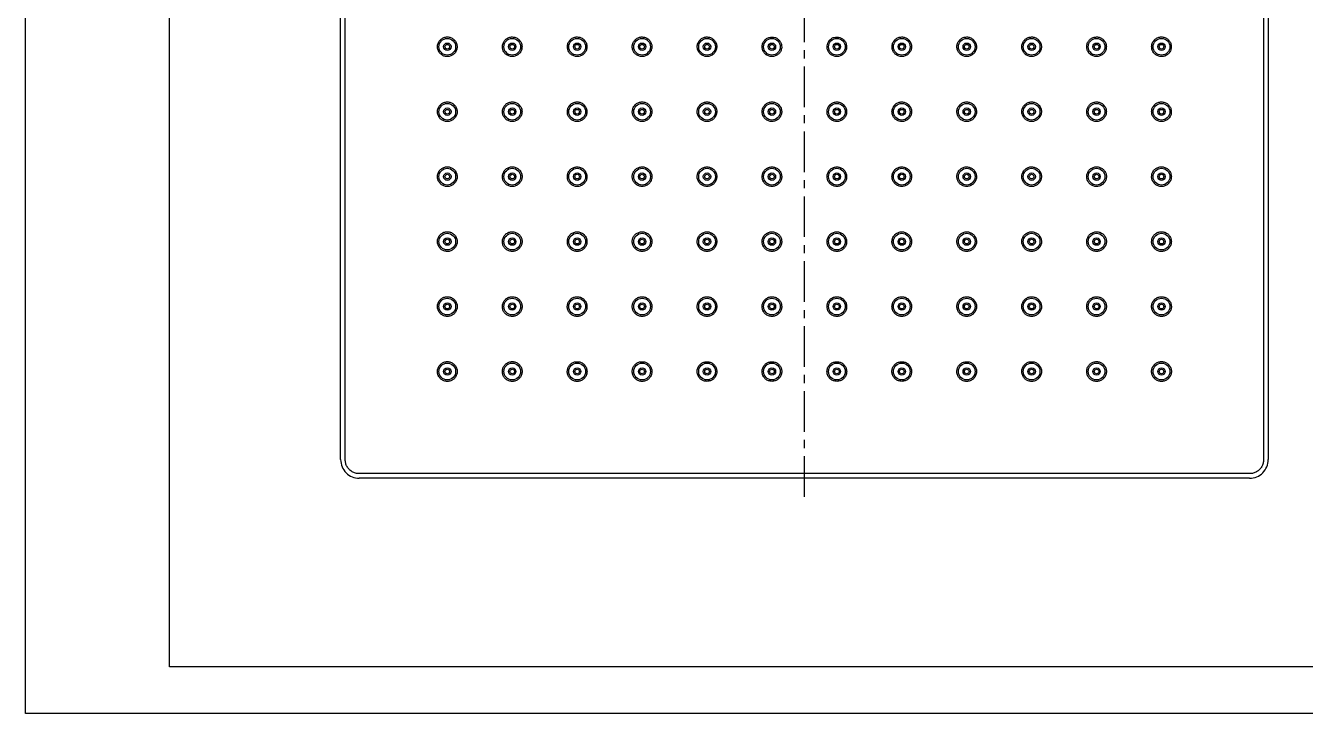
# Model space of a CAD drawing. Extents: x 3970 to 4390, y 663 to 960.
# Drawn here: x 3970.1 to 4246.1, y 662.8 to 811 of the extents above; entities that cross this region are included whole.
import ezdxf

# ---------------------------------------------------------------- set-up
doc = ezdxf.new("R2010")
doc.units = 0
doc.header["$LTSCALE"] = 7
doc.header["$MEASUREMENT"] = 0
doc.linetypes.add('CENTER', pattern=[2, 1.25, -0.25, 0.25, -0.25])
doc.layers.get('0').update_dxf_attribs({"color": 2, "linetype": 'CONTINUOUS'})
doc.layers.add('CL', color=1, linetype='CENTER')
doc.layers.add('TXT', color=4, linetype='CONTINUOUS')

# ---------------------------------------------------------------- blocks, each defined once
blk = doc.blocks.new('BORDER')
for p, q in [((1, 0), (1, 1)), ((0, 0), (1, 0))]:
    blk.add_line(p, q)

msp = doc.modelspace()

# ---------------------------------------------------------------- linework, layer by layer
at = {"color": 7, "linetype": 'Continuous'}
for p, q in [((4038.07, 717.47), (4038.07, 909.47)), ((4039.06, 717.46), (4039.06, 909.48)), ((4237.07, 909.48), (4237.07, 717.46)), ((4238.07, 909.47), (4238.07, 717.47)), ((4234.07, 714.46), (4042.06, 714.46)), ((4234.07, 713.47), (4042.07, 713.47))]:
    msp.add_line(p, q, dxfattribs=at)
for centre, radius in [((4061.07, 806.47), 1.8), ((4061.07, 806.47), 0.8), ((4061.07, 806.47), 0.5), ((4075.07, 806.47), 1.8), ((4075.07, 806.47), 0.8), ((4075.07, 806.47), 0.5), ((4089.07, 806.47), 1.8), ((4089.07, 806.47), 0.8), ((4089.07, 806.47), 0.5), ((4103.07, 806.47), 1.8), ((4103.07, 806.47), 0.8), ((4103.07, 806.47), 0.5), ((4117.07, 806.47), 1.8), ((4117.07, 806.47), 0.8), ((4117.07, 806.47), 0.5), ((4131.07, 806.47), 1.8), ((4131.07, 806.47), 0.8), ((4131.07, 806.47), 0.5), ((4145.07, 806.47), 1.8), ((4145.07, 806.47), 0.8), ((4145.07, 806.47), 0.5), ((4159.07, 806.47), 1.8), ((4159.07, 806.47), 0.8), ((4159.07, 806.47), 0.5), ((4173.07, 806.47), 1.8), ((4173.07, 806.47), 0.8), ((4173.07, 806.47), 0.5), ((4187.07, 806.47), 1.8), ((4187.07, 806.47), 0.8), ((4187.07, 806.47), 0.5), ((4201.07, 806.47), 1.8), ((4201.07, 806.47), 0.8), ((4201.07, 806.47), 0.5), ((4215.07, 806.47), 1.8), ((4215.07, 806.47), 0.8), ((4215.07, 806.47), 0.5), ((4061.07, 792.47), 1.8), ((4061.07, 792.47), 0.8), ((4061.07, 792.47), 0.5), ((4075.07, 792.47), 1.8), ((4075.07, 792.47), 0.8), ((4075.07, 792.47), 0.5), ((4089.07, 792.47), 1.8), ((4089.07, 792.47), 0.8), ((4089.07, 792.47), 0.5), ((4103.07, 792.47), 1.8), ((4103.07, 792.47), 0.8), ((4103.07, 792.47), 0.5), ((4117.07, 792.47), 1.8), ((4117.07, 792.47), 0.8), ((4117.07, 792.47), 0.5), ((4131.07, 792.47), 1.8), ((4131.07, 792.47), 0.8), ((4131.07, 792.47), 0.5), ((4145.07, 792.47), 1.8), ((4145.07, 792.47), 0.8), ((4145.07, 792.47), 0.5), ((4159.07, 792.47), 1.8), ((4159.07, 792.47), 0.8), ((4159.07, 792.47), 0.5), ((4173.07, 792.47), 1.8), ((4173.07, 792.47), 0.8), ((4173.07, 792.47), 0.5), ((4187.07, 792.47), 1.8), ((4187.07, 792.47), 0.8), ((4187.07, 792.47), 0.5), ((4201.07, 792.47), 1.8), ((4201.07, 792.47), 0.8), ((4201.07, 792.47), 0.5), ((4215.07, 792.47), 1.8), ((4215.07, 792.47), 0.8), ((4215.07, 792.47), 0.5), ((4061.07, 778.47), 1.8), ((4061.07, 778.47), 0.8), ((4061.07, 778.47), 0.5), ((4075.07, 778.47), 1.8), ((4075.07, 778.47), 0.8), ((4075.07, 778.47), 0.5), ((4089.07, 778.47), 1.8), ((4089.07, 778.47), 0.8), ((4089.07, 778.47), 0.5), ((4103.07, 778.47), 1.8), ((4103.07, 778.47), 0.8), ((4103.07, 778.47), 0.5), ((4117.07, 778.47), 1.8), ((4117.07, 778.47), 0.8), ((4117.07, 778.47), 0.5), ((4131.07, 778.47), 1.8), ((4131.07, 778.47), 0.8), ((4131.07, 778.47), 0.5), ((4145.07, 778.47), 1.8), ((4145.07, 778.47), 0.8), ((4145.07, 778.47), 0.5), ((4159.07, 778.47), 1.8), ((4159.07, 778.47), 0.8), ((4159.07, 778.47), 0.5), ((4173.07, 778.47), 1.8), ((4173.07, 778.47), 0.8), ((4173.07, 778.47), 0.5), ((4187.07, 778.47), 1.8), ((4187.07, 778.47), 0.8), ((4187.07, 778.47), 0.5), ((4201.07, 778.47), 1.8), ((4201.07, 778.47), 0.8), ((4201.07, 778.47), 0.5), ((4215.07, 778.47), 1.8), ((4215.07, 778.47), 0.8), ((4215.07, 778.47), 0.5), ((4061.07, 764.47), 1.8), ((4061.07, 764.47), 0.8), ((4061.07, 764.47), 0.5), ((4075.07, 764.47), 1.8), ((4075.07, 764.47), 0.8), ((4075.07, 764.47), 0.5), ((4089.07, 764.47), 1.8), ((4089.07, 764.47), 0.8), ((4089.07, 764.47), 0.5), ((4103.07, 764.47), 1.8), ((4103.07, 764.47), 0.8), ((4103.07, 764.47), 0.5), ((4117.07, 764.47), 1.8), ((4117.07, 764.47), 0.8), ((4117.07, 764.47), 0.5), ((4131.07, 764.47), 1.8), ((4131.07, 764.47), 0.8), ((4131.07, 764.47), 0.5), ((4145.07, 764.47), 1.8), ((4145.07, 764.47), 0.8), ((4145.07, 764.47), 0.5), ((4159.07, 764.47), 1.8), ((4159.07, 764.47), 0.8), ((4159.07, 764.47), 0.5), ((4173.07, 764.47), 1.8), ((4173.07, 764.47), 0.8), ((4173.07, 764.47), 0.5), ((4187.07, 764.47), 1.8), ((4187.07, 764.47), 0.8), ((4187.07, 764.47), 0.5), ((4201.07, 764.47), 1.8), ((4201.07, 764.47), 0.8), ((4201.07, 764.47), 0.5), ((4215.07, 764.47), 1.8), ((4215.07, 764.47), 0.8), ((4215.07, 764.47), 0.5), ((4061.07, 750.47), 1.8), ((4061.07, 750.47), 0.8), ((4061.07, 750.47), 0.5), ((4075.07, 750.47), 1.8), ((4075.07, 750.47), 0.8), ((4075.07, 750.47), 0.5), ((4089.07, 750.47), 1.8), ((4089.07, 750.47), 0.8), ((4089.07, 750.47), 0.5), ((4103.07, 750.47), 1.8), ((4103.07, 750.47), 0.8), ((4103.07, 750.47), 0.5), ((4117.07, 750.47), 1.8), ((4117.07, 750.47), 0.8), ((4117.07, 750.47), 0.5), ((4131.07, 750.47), 1.8), ((4131.07, 750.47), 0.8), ((4131.07, 750.47), 0.5), ((4145.07, 750.47), 1.8), ((4145.07, 750.47), 0.8), ((4145.07, 750.47), 0.5), ((4159.07, 750.47), 1.8), ((4159.07, 750.47), 0.8), ((4159.07, 750.47), 0.5), ((4173.07, 750.47), 1.8), ((4173.07, 750.47), 0.8), ((4173.07, 750.47), 0.5), ((4187.07, 750.47), 1.8), ((4187.07, 750.47), 0.8), ((4187.07, 750.47), 0.5), ((4201.07, 750.47), 1.8), ((4201.07, 750.47), 0.8), ((4201.07, 750.47), 0.5), ((4215.07, 750.47), 1.8), ((4215.07, 750.47), 0.8), ((4215.07, 750.47), 0.5), ((4061.07, 736.47), 1.8), ((4061.07, 736.47), 0.8), ((4061.07, 736.47), 0.5), ((4075.07, 736.47), 1.8), ((4075.07, 736.47), 0.8), ((4075.07, 736.47), 0.5), ((4089.07, 736.47), 1.8), ((4089.07, 736.47), 0.8), ((4089.07, 736.47), 0.5), ((4103.07, 736.47), 1.8), ((4103.07, 736.47), 0.8), ((4103.07, 736.47), 0.5), ((4117.07, 736.47), 1.8), ((4117.07, 736.47), 0.8), ((4117.07, 736.47), 0.5), ((4131.07, 736.47), 1.8), ((4131.07, 736.47), 0.8), ((4131.07, 736.47), 0.5), ((4145.07, 736.47), 1.8), ((4145.07, 736.47), 0.8), ((4145.07, 736.47), 0.5), ((4159.07, 736.47), 1.8), ((4159.07, 736.47), 0.8), ((4159.07, 736.47), 0.5), ((4173.07, 736.47), 1.8), ((4173.07, 736.47), 0.8), ((4173.07, 736.47), 0.5), ((4187.07, 736.47), 1.8), ((4187.07, 736.47), 0.8), ((4187.07, 736.47), 0.5), ((4201.07, 736.47), 1.8), ((4201.07, 736.47), 0.8), ((4201.07, 736.47), 0.5), ((4215.07, 736.47), 1.8), ((4215.07, 736.47), 0.8), ((4215.07, 736.47), 0.5)]:
    msp.add_circle(centre, radius, dxfattribs=at)
for centre, start, end in [((4042.07, 717.47), 179.9898, 270), ((4234.07, 717.47), 269.9898, 0)]:
    msp.add_arc(centre, 4, start, end, dxfattribs=at)
for points, start_tangent, end_tangent in [([(4061.07, 804.35), (4060.35, 804.47), (4059.71, 804.84), (4059.23, 805.41), (4058.98, 806.1), (4058.98, 806.84), (4059.23, 807.53), (4059.71, 808.1), (4060.35, 808.46), (4061.07, 808.59)], (-1, -0.00037), (1, -0.00037)), ([(4061.07, 808.59), (4061.79, 808.46), (4062.44, 808.09), (4062.9, 807.52), (4063.15, 806.84), (4063.15, 806.11), (4062.91, 805.42), (4062.44, 804.85), (4061.8, 804.48), (4061.07, 804.35)], (1, -0.00037), (-1, -0.00037)), ([(4075.07, 804.35), (4074.35, 804.48), (4073.71, 804.84), (4073.23, 805.41), (4072.98, 806.1), (4072.98, 806.84), (4073.24, 807.53), (4073.71, 808.09), (4074.35, 808.46), (4075.07, 808.58)], (-1, -0.000302), (1, -0.000302)), ([(4075.07, 808.58), (4075.79, 808.45), (4076.43, 808.08), (4076.9, 807.52), (4077.15, 806.84), (4077.15, 806.11), (4076.91, 805.42), (4076.44, 804.86), (4075.8, 804.48), (4075.07, 804.35)], (1, -0.000302), (-1, -0.000302)), ([(4089.07, 804.36), (4088.36, 804.48), (4087.71, 804.85), (4087.24, 805.41), (4086.99, 806.1), (4086.99, 806.84), (4087.24, 807.53), (4087.72, 808.09), (4088.36, 808.46), (4089.07, 808.58)], (-1, -0.000235), (1, -0.000235)), ([(4089.07, 808.58), (4089.79, 808.45), (4090.43, 808.08), (4090.9, 807.52), (4091.14, 806.84), (4091.15, 806.11), (4090.91, 805.43), (4090.44, 804.86), (4089.8, 804.49), (4089.07, 804.36)], (1, -0.000235), (-1, -0.000235)), ([(4187.07, 804.36), (4186.33, 804.49), (4185.69, 804.86), (4185.23, 805.43), (4184.98, 806.11), (4184.99, 806.84), (4185.24, 807.52), (4185.7, 808.08), (4186.34, 808.45), (4187.07, 808.58)], (-1, 0.000235), (1, 0.000235)), ([(4187.07, 808.58), (4187.77, 808.46), (4188.41, 808.09), (4188.89, 807.54), (4189.14, 806.84), (4189.15, 806.11), (4188.9, 805.41), (4188.42, 804.85), (4187.78, 804.48), (4187.07, 804.36)], (1, 0.000235), (-1, 0.000235)), ([(4201.07, 804.35), (4200.34, 804.48), (4199.69, 804.86), (4199.23, 805.42), (4198.98, 806.11), (4198.98, 806.84), (4199.23, 807.52), (4199.7, 808.08), (4200.34, 808.45), (4201.07, 808.58)], (-1, 0.000302), (1, 0.000302)), ([(4201.07, 808.58), (4201.78, 808.46), (4202.42, 808.09), (4202.89, 807.53), (4203.15, 806.84), (4203.15, 806.1), (4202.9, 805.41), (4202.42, 804.84), (4201.78, 804.48), (4201.07, 804.35)], (1, 0.000302), (-1, 0.000302)), ([(4215.07, 804.35), (4214.34, 804.48), (4213.69, 804.85), (4213.22, 805.42), (4212.98, 806.11), (4212.98, 806.84), (4213.23, 807.53), (4213.7, 808.09), (4214.34, 808.46), (4215.07, 808.59)], (-1, 0.00037), (1, 0.00037)), ([(4215.07, 808.59), (4215.78, 808.46), (4216.42, 808.1), (4216.9, 807.53), (4217.15, 806.84), (4217.16, 806.1), (4216.9, 805.41), (4216.43, 804.84), (4215.78, 804.47), (4215.07, 804.35)], (1, 0.00037), (-1, 0.00037)), ([(4103.07, 804.36), (4102.35, 804.48), (4101.71, 804.85), (4101.24, 805.42), (4100.99, 806.11), (4100.99, 806.85), (4101.25, 807.54), (4101.73, 808.1), (4102.37, 808.46), (4103.07, 808.58)], (-1, -0.000168), (1, -0.000168)), ([(4103.07, 808.58), (4103.79, 808.45), (4104.43, 808.08), (4104.89, 807.52), (4105.14, 806.85), (4105.15, 806.13), (4104.91, 805.44), (4104.45, 804.87), (4103.8, 804.49), (4103.07, 804.36)], (1, -0.000168), (-1, -0.000168)), ([(4117.07, 804.36), (4116.35, 804.49), (4115.7, 804.86), (4115.23, 805.43), (4114.99, 806.13), (4115, 806.87), (4115.27, 807.56), (4115.75, 808.11), (4116.38, 808.46), (4117.07, 808.58)], (-1, -0.000101), (1, -0.000101)), ([(4117.07, 808.58), (4117.79, 808.45), (4118.42, 808.08), (4118.88, 807.53), (4119.13, 806.87), (4119.15, 806.15), (4118.92, 805.47), (4118.46, 804.89), (4117.82, 804.5), (4117.07, 804.36)], (1, -0.000101), (-1, -0.000101)), ([(4131.07, 804.36), (4130.33, 804.49), (4129.68, 804.88), (4129.21, 805.47), (4128.98, 806.18), (4129.01, 806.94), (4129.3, 807.62), (4129.78, 808.14), (4130.39, 808.46), (4131.07, 808.57)], (-1, -0.000034), (1, -0.000034)), ([(4131.07, 808.57), (4131.69, 808.48), (4132.25, 808.21), (4132.69, 807.8), (4133.01, 807.29), (4133.16, 806.69), (4133.13, 806.03), (4132.88, 805.4), (4132.42, 804.85), (4131.78, 804.49), (4131.07, 804.36)], (1, -0.000034), (-1, -0.000034)), ([(4145.07, 804.36), (4144.35, 804.49), (4143.71, 804.85), (4143.26, 805.38), (4143.01, 806.01), (4142.97, 806.65), (4143.11, 807.26), (4143.43, 807.79), (4143.88, 808.21), (4144.44, 808.48), (4145.07, 808.57)], (-1, 0.000034), (1, 0.000034)), ([(4145.07, 808.57), (4145.7, 808.48), (4146.3, 808.18), (4146.8, 807.67), (4147.11, 806.97), (4147.16, 806.21), (4146.93, 805.49), (4146.46, 804.89), (4145.81, 804.5), (4145.07, 804.36)], (1, 0.000034), (-1, 0.000034)), ([(4159.07, 804.36), (4158.32, 804.5), (4157.67, 804.89), (4157.21, 805.47), (4156.98, 806.16), (4157, 806.87), (4157.25, 807.54), (4157.71, 808.08), (4158.34, 808.45), (4159.07, 808.58)], (-1, 0.000101), (1, 0.000101)), ([(4159.07, 808.58), (4159.75, 808.46), (4160.38, 808.11), (4160.86, 807.57), (4161.13, 806.87), (4161.15, 806.13), (4160.9, 805.43), (4160.43, 804.86), (4159.79, 804.49), (4159.07, 804.36)], (1, 0.000101), (-1, 0.000101)), ([(4173.07, 804.36), (4172.33, 804.49), (4171.69, 804.87), (4171.22, 805.44), (4170.99, 806.12), (4170.99, 806.85), (4171.24, 807.52), (4171.7, 808.08), (4172.34, 808.45), (4173.07, 808.58)], (-1, 0.000168), (1, 0.000168)), ([(4173.07, 808.58), (4173.77, 808.46), (4174.4, 808.1), (4174.88, 807.54), (4175.14, 806.85), (4175.15, 806.11), (4174.9, 805.42), (4174.42, 804.85), (4173.78, 804.48), (4173.07, 804.36)], (1, 0.000168), (-1, 0.000168)), ([(4061.07, 790.35), (4060.34, 790.47), (4059.7, 790.84), (4059.23, 791.41), (4058.97, 792.11), (4058.98, 792.85), (4059.24, 793.54), (4059.71, 794.1), (4060.35, 794.47), (4061.07, 794.59)], (-1, -0.00037), (1, -0.00037)), ([(4061.07, 794.59), (4061.79, 794.46), (4062.43, 794.09), (4062.9, 793.53), (4063.15, 792.84), (4063.16, 792.11), (4062.91, 791.42), (4062.44, 790.85), (4061.8, 790.48), (4061.07, 790.35)], (1, -0.00037), (-1, -0.00037)), ([(4075.07, 790.35), (4074.34, 790.48), (4073.7, 790.85), (4073.23, 791.42), (4072.98, 792.11), (4072.98, 792.85), (4073.24, 793.54), (4073.72, 794.1), (4074.36, 794.46), (4075.07, 794.58)], (-1, -0.000302), (1, -0.000302)), ([(4075.07, 794.58), (4075.79, 794.46), (4076.43, 794.09), (4076.9, 793.53), (4077.15, 792.85), (4077.15, 792.12), (4076.91, 791.43), (4076.44, 790.86), (4075.8, 790.48), (4075.07, 790.35)], (1, -0.000302), (-1, -0.000302)), ([(4089.07, 790.36), (4088.34, 790.48), (4087.7, 790.85), (4087.23, 791.42), (4086.98, 792.12), (4086.99, 792.86), (4087.25, 793.55), (4087.73, 794.1), (4088.36, 794.46), (4089.07, 794.58)], (-1, -0.000235), (1, -0.000235)), ([(4089.07, 794.58), (4089.79, 794.45), (4090.42, 794.09), (4090.89, 793.53), (4091.14, 792.85), (4091.15, 792.13), (4090.91, 791.44), (4090.44, 790.87), (4089.8, 790.49), (4089.07, 790.36)], (1, -0.000235), (-1, -0.000235)), ([(4103.07, 790.36), (4102.34, 790.49), (4101.7, 790.86), (4101.23, 791.43), (4100.98, 792.13), (4101, 792.87), (4101.26, 793.56), (4101.74, 794.11), (4102.37, 794.46), (4103.07, 794.58)], (-1, -0.000168), (1, -0.000168)), ([(4103.07, 794.58), (4103.81, 794.44), (4104.43, 794.07), (4104.89, 793.53), (4105.14, 792.85), (4105.15, 792.13), (4104.91, 791.44), (4104.44, 790.87), (4103.8, 790.49), (4103.07, 790.36)], (1, -0.000168), (-1, -0.000168)), ([(4117.07, 790.36), (4116.34, 790.49), (4115.69, 790.87), (4115.22, 791.44), (4114.98, 792.15), (4115, 792.9), (4115.28, 793.58), (4115.76, 794.12), (4116.38, 794.46), (4117.07, 794.58)], (-1, -0.000101), (1, -0.000101)), ([(4117.07, 794.58), (4117.77, 794.45), (4118.4, 794.1), (4118.87, 793.56), (4119.13, 792.89), (4119.15, 792.17), (4118.92, 791.47), (4118.46, 790.89), (4117.81, 790.49), (4117.07, 790.36)], (1, -0.000101), (-1, -0.000101)), ([(4131.07, 790.36), (4130.33, 790.49), (4129.68, 790.88), (4129.21, 791.47), (4128.98, 792.19), (4129.01, 792.93), (4129.29, 793.59), (4129.76, 794.12), (4130.37, 794.46), (4131.07, 794.58)], (-1, -0.000034), (1, -0.000034)), ([(4131.07, 794.58), (4131.77, 794.46), (4132.39, 794.11), (4132.86, 793.57), (4133.13, 792.91), (4133.15, 792.18), (4132.93, 791.48), (4132.46, 790.89), (4131.81, 790.5), (4131.07, 790.36)], (1, -0.000034), (-1, -0.000034)), ([(4145.07, 790.36), (4144.33, 790.5), (4143.67, 790.89), (4143.21, 791.48), (4142.98, 792.18), (4143.01, 792.91), (4143.27, 793.57), (4143.74, 794.11), (4144.36, 794.45), (4145.07, 794.58)], (-1, 0.000034), (1, 0.000034)), ([(4145.07, 794.58), (4145.76, 794.46), (4146.38, 794.12), (4146.85, 793.6), (4147.12, 792.93), (4147.15, 792.18), (4146.92, 791.47), (4146.45, 790.88), (4145.8, 790.49), (4145.07, 790.36)], (1, 0.000034), (-1, 0.000034)), ([(4159.07, 790.36), (4158.32, 790.5), (4157.67, 790.89), (4157.21, 791.47), (4156.98, 792.16), (4157, 792.89), (4157.26, 793.55), (4157.73, 794.1), (4158.36, 794.45), (4159.07, 794.58)], (-1, 0.000101), (1, 0.000101)), ([(4159.07, 794.58), (4159.75, 794.46), (4160.38, 794.12), (4160.86, 793.58), (4161.13, 792.89), (4161.15, 792.15), (4160.91, 791.44), (4160.44, 790.87), (4159.8, 790.49), (4159.07, 790.36)], (1, 0.000101), (-1, 0.000101)), ([(4173.07, 790.36), (4172.33, 790.49), (4171.68, 790.87), (4171.22, 791.45), (4170.98, 792.14), (4170.99, 792.86), (4171.24, 793.53), (4171.7, 794.08), (4172.33, 794.45), (4173.07, 794.58)], (-1, 0.000168), (1, 0.000168)), ([(4173.07, 794.58), (4173.76, 794.46), (4174.39, 794.11), (4174.87, 793.56), (4175.14, 792.86), (4175.15, 792.12), (4174.9, 791.43), (4174.43, 790.86), (4173.79, 790.49), (4173.07, 790.36)], (1, 0.000168), (-1, 0.000168)), ([(4187.07, 790.36), (4186.33, 790.49), (4185.69, 790.87), (4185.22, 791.44), (4184.98, 792.13), (4184.99, 792.86), (4185.24, 793.53), (4185.71, 794.09), (4186.34, 794.45), (4187.07, 794.58)], (-1, 0.000235), (1, 0.000235)), ([(4187.07, 794.58), (4187.77, 794.46), (4188.4, 794.1), (4188.88, 793.55), (4189.14, 792.86), (4189.15, 792.12), (4188.9, 791.42), (4188.43, 790.85), (4187.79, 790.48), (4187.07, 790.36)], (1, 0.000235), (-1, 0.000235)), ([(4201.07, 790.35), (4200.33, 790.48), (4199.69, 790.86), (4199.22, 791.43), (4198.98, 792.12), (4198.98, 792.85), (4199.24, 793.53), (4199.71, 794.09), (4200.34, 794.46), (4201.07, 794.58)], (-1, 0.000302), (1, 0.000302)), ([(4201.07, 794.58), (4201.77, 794.46), (4202.41, 794.1), (4202.89, 793.54), (4203.15, 792.85), (4203.15, 792.11), (4202.9, 791.42), (4202.43, 790.85), (4201.79, 790.48), (4201.07, 790.35)], (1, 0.000302), (-1, 0.000302)), ([(4215.07, 790.35), (4214.33, 790.48), (4213.69, 790.85), (4213.22, 791.42), (4212.98, 792.11), (4212.98, 792.85), (4213.23, 793.53), (4213.7, 794.09), (4214.34, 794.46), (4215.07, 794.59)], (-1, 0.00037), (1, 0.00037)), ([(4215.07, 794.59), (4215.78, 794.47), (4216.42, 794.1), (4216.9, 793.54), (4217.15, 792.85), (4217.16, 792.11), (4216.91, 791.41), (4216.43, 790.84), (4215.79, 790.47), (4215.07, 790.35)], (1, 0.00037), (-1, 0.00037)), ([(4061.07, 776.34), (4060.34, 776.47), (4059.7, 776.85), (4059.22, 777.41), (4058.97, 778.11), (4058.98, 778.85), (4059.24, 779.55), (4059.72, 780.11), (4060.35, 780.47), (4061.07, 780.59)], (-1, -0.00037), (1, -0.00037)), ([(4061.07, 780.59), (4061.79, 780.46), (4062.43, 780.1), (4062.9, 779.54), (4063.15, 778.85), (4063.16, 778.11), (4062.91, 777.42), (4062.44, 776.85), (4061.8, 776.48), (4061.07, 776.34)], (1, -0.00037), (-1, -0.00037)), ([(4075.07, 776.35), (4074.34, 776.48), (4073.7, 776.85), (4073.23, 777.41), (4072.98, 778.11), (4072.98, 778.85), (4073.24, 779.54), (4073.72, 780.1), (4074.36, 780.46), (4075.07, 780.59)], (-1, -0.000302), (1, -0.000302)), ([(4075.07, 780.59), (4075.79, 780.46), (4076.42, 780.09), (4076.89, 779.54), (4077.15, 778.86), (4077.16, 778.12), (4076.91, 777.43), (4076.44, 776.86), (4075.8, 776.48), (4075.07, 776.35)], (1, -0.000302), (-1, -0.000302)), ([(4089.07, 776.35), (4088.34, 776.48), (4087.7, 776.86), (4087.23, 777.42), (4086.98, 778.12), (4086.99, 778.87), (4087.25, 779.55), (4087.73, 780.11), (4088.36, 780.46), (4089.07, 780.58)], (-1, -0.000235), (1, -0.000235)), ([(4089.07, 780.58), (4089.78, 780.46), (4090.42, 780.09), (4090.89, 779.54), (4091.14, 778.86), (4091.15, 778.13), (4090.91, 777.44), (4090.44, 776.86), (4089.8, 776.48), (4089.07, 776.35)], (1, -0.000235), (-1, -0.000235)), ([(4103.07, 776.36), (4102.34, 776.48), (4101.7, 776.86), (4101.23, 777.43), (4100.98, 778.13), (4100.99, 778.87), (4101.26, 779.56), (4101.74, 780.11), (4102.36, 780.46), (4103.07, 780.58)], (-1, -0.000168), (1, -0.000168)), ([(4103.07, 780.58), (4103.78, 780.46), (4104.41, 780.09), (4104.88, 779.55), (4105.14, 778.87), (4105.15, 778.14), (4104.91, 777.45), (4104.45, 776.87), (4103.8, 776.49), (4103.07, 776.36)], (1, -0.000168), (-1, -0.000168)), ([(4117.07, 776.36), (4116.34, 776.49), (4115.69, 776.87), (4115.22, 777.44), (4114.98, 778.14), (4115, 778.89), (4115.26, 779.57), (4115.74, 780.11), (4116.36, 780.46), (4117.07, 780.58)], (-1, -0.000101), (1, -0.000101)), ([(4117.07, 780.58), (4117.78, 780.45), (4118.41, 780.1), (4118.88, 779.55), (4119.14, 778.88), (4119.15, 778.15), (4118.92, 777.45), (4118.45, 776.87), (4117.8, 776.49), (4117.07, 776.36)], (1, -0.000101), (-1, -0.000101)), ([(4131.07, 776.36), (4130.34, 776.49), (4129.69, 776.87), (4129.22, 777.45), (4128.98, 778.15), (4129, 778.89), (4129.26, 779.56), (4129.73, 780.1), (4130.36, 780.45), (4131.07, 780.58)], (-1, -0.000034), (1, -0.000034)), ([(4131.07, 780.58), (4131.77, 780.45), (4132.4, 780.1), (4132.87, 779.56), (4133.13, 778.88), (4133.15, 778.15), (4132.91, 777.45), (4132.44, 776.87), (4131.8, 776.49), (4131.07, 776.36)], (1, -0.000034), (-1, -0.000034)), ([(4145.07, 776.36), (4144.34, 776.49), (4143.69, 776.87), (4143.22, 777.45), (4142.98, 778.15), (4143, 778.88), (4143.26, 779.55), (4143.73, 780.1), (4144.36, 780.45), (4145.07, 780.58)], (-1, 0.000034), (1, 0.000034)), ([(4145.07, 780.58), (4145.77, 780.46), (4146.4, 780.1), (4146.87, 779.57), (4147.13, 778.89), (4147.15, 778.15), (4146.91, 777.45), (4146.44, 776.87), (4145.8, 776.49), (4145.07, 776.36)], (1, 0.000034), (-1, 0.000034)), ([(4159.07, 776.36), (4158.33, 776.49), (4157.69, 776.87), (4157.22, 777.45), (4156.98, 778.15), (4157, 778.88), (4157.26, 779.55), (4157.73, 780.1), (4158.36, 780.45), (4159.07, 780.58)], (-1, 0.000101), (1, 0.000101)), ([(4159.07, 780.58), (4159.77, 780.46), (4160.39, 780.11), (4160.87, 779.57), (4161.13, 778.89), (4161.15, 778.15), (4160.91, 777.45), (4160.44, 776.87), (4159.79, 776.49), (4159.07, 776.36)], (1, 0.000101), (-1, 0.000101)), ([(4173.07, 776.36), (4172.33, 776.49), (4171.68, 776.87), (4171.22, 777.44), (4170.98, 778.14), (4170.99, 778.87), (4171.25, 779.54), (4171.72, 780.09), (4172.35, 780.46), (4173.07, 780.58)], (-1, 0.000168), (1, 0.000168)), ([(4173.07, 780.58), (4173.77, 780.46), (4174.4, 780.11), (4174.87, 779.56), (4175.14, 778.87), (4175.15, 778.13), (4174.91, 777.43), (4174.43, 776.86), (4173.79, 776.48), (4173.07, 776.36)], (1, 0.000168), (-1, 0.000168)), ([(4187.07, 776.35), (4186.33, 776.48), (4185.69, 776.87), (4185.22, 777.44), (4184.98, 778.13), (4184.99, 778.86), (4185.24, 779.54), (4185.71, 780.09), (4186.35, 780.46), (4187.07, 780.58)], (-1, 0.000235), (1, 0.000235)), ([(4187.07, 780.58), (4187.77, 780.46), (4188.4, 780.11), (4188.88, 779.55), (4189.14, 778.86), (4189.15, 778.12), (4188.91, 777.42), (4188.43, 776.85), (4187.79, 776.48), (4187.07, 776.35)], (1, 0.000235), (-1, 0.000235)), ([(4201.07, 776.35), (4200.34, 776.48), (4199.69, 776.86), (4199.22, 777.43), (4198.97, 778.14), (4198.99, 778.87), (4199.24, 779.55), (4199.71, 780.1), (4200.35, 780.46), (4201.07, 780.59)], (-1, 0.000302), (1, 0.000302)), ([(4201.07, 780.59), (4201.77, 780.47), (4202.41, 780.11), (4202.88, 779.56), (4203.15, 778.87), (4203.16, 778.13), (4202.92, 777.44), (4202.46, 776.87), (4201.82, 776.49), (4201.07, 776.35)], (1, 0.000302), (-1, 0.000302)), ([(4215.07, 776.34), (4214.33, 776.48), (4213.69, 776.85), (4213.22, 777.42), (4212.97, 778.12), (4212.98, 778.85), (4213.23, 779.54), (4213.7, 780.1), (4214.34, 780.46), (4215.07, 780.59)], (-1, 0.00037), (1, 0.00037)), ([(4215.07, 780.59), (4215.78, 780.47), (4216.42, 780.11), (4216.9, 779.55), (4217.16, 778.85), (4217.16, 778.11), (4216.91, 777.41), (4216.43, 776.84), (4215.79, 776.47), (4215.07, 776.34)], (1, 0.00037), (-1, 0.00037)), ([(4061.07, 762.34), (4060.34, 762.47), (4059.69, 762.84), (4059.22, 763.41), (4058.97, 764.11), (4058.98, 764.86), (4059.24, 765.55), (4059.71, 766.11), (4060.35, 766.47), (4061.07, 766.59)], (-1, -0.00037), (1, -0.00037)), ([(4061.07, 766.59), (4061.79, 766.47), (4062.43, 766.1), (4062.9, 765.54), (4063.16, 764.85), (4063.16, 764.12), (4062.92, 763.42), (4062.44, 762.85), (4061.8, 762.47), (4061.07, 762.34)], (1, -0.00037), (-1, -0.00037)), ([(4075.07, 762.35), (4074.34, 762.47), (4073.69, 762.85), (4073.22, 763.42), (4072.97, 764.12), (4072.98, 764.86), (4073.24, 765.55), (4073.72, 766.11), (4074.36, 766.47), (4075.07, 766.59)], (-1, -0.000302), (1, -0.000302)), ([(4075.07, 766.59), (4075.79, 766.46), (4076.42, 766.1), (4076.89, 765.54), (4077.15, 764.86), (4077.16, 764.12), (4076.91, 763.43), (4076.44, 762.85), (4075.8, 762.48), (4075.07, 762.35)], (1, -0.000302), (-1, -0.000302)), ([(4089.07, 762.35), (4088.34, 762.48), (4087.7, 762.85), (4087.22, 763.42), (4086.98, 764.12), (4086.99, 764.86), (4087.25, 765.55), (4087.72, 766.11), (4088.36, 766.46), (4089.07, 766.59)], (-1, -0.000235), (1, -0.000235)), ([(4089.07, 766.59), (4089.78, 766.46), (4090.42, 766.1), (4090.89, 765.54), (4091.15, 764.86), (4091.16, 764.13), (4090.91, 763.43), (4090.44, 762.86), (4089.8, 762.48), (4089.07, 762.35)], (1, -0.000235), (-1, -0.000235)), ([(4103.07, 762.35), (4102.34, 762.48), (4101.69, 762.86), (4101.22, 763.43), (4100.98, 764.13), (4100.99, 764.87), (4101.25, 765.56), (4101.73, 766.11), (4102.36, 766.46), (4103.07, 766.58)], (-1, -0.000168), (1, -0.000168)), ([(4103.07, 766.58), (4103.78, 766.46), (4104.42, 766.1), (4104.89, 765.54), (4105.14, 764.86), (4105.15, 764.13), (4104.91, 763.44), (4104.44, 762.86), (4103.8, 762.48), (4103.07, 762.35)], (1, -0.000168), (-1, -0.000168)), ([(4117.07, 762.35), (4116.34, 762.48), (4115.69, 762.86), (4115.22, 763.43), (4114.98, 764.14), (4114.99, 764.88), (4115.26, 765.56), (4115.73, 766.1), (4116.36, 766.46), (4117.07, 766.58)], (-1, -0.000101), (1, -0.000101)), ([(4117.07, 766.58), (4117.78, 766.46), (4118.41, 766.09), (4118.88, 765.55), (4119.14, 764.87), (4119.15, 764.13), (4118.91, 763.44), (4118.44, 762.86), (4117.8, 762.49), (4117.07, 762.35)], (1, -0.000101), (-1, -0.000101)), ([(4131.07, 762.36), (4130.34, 762.49), (4129.69, 762.86), (4129.22, 763.44), (4128.98, 764.14), (4128.99, 764.88), (4129.25, 765.55), (4129.72, 766.1), (4130.35, 766.46), (4131.07, 766.58)], (-1, -0.000034), (1, -0.000034)), ([(4131.07, 766.58), (4131.78, 766.46), (4132.41, 766.1), (4132.88, 765.55), (4133.14, 764.87), (4133.15, 764.14), (4132.91, 763.44), (4132.44, 762.86), (4131.8, 762.49), (4131.07, 762.36)], (1, -0.000034), (-1, -0.000034)), ([(4145.07, 762.36), (4144.34, 762.48), (4143.7, 762.86), (4143.22, 763.43), (4142.98, 764.13), (4142.99, 764.87), (4143.25, 765.55), (4143.72, 766.1), (4144.35, 766.46), (4145.07, 766.58)], (-1, 0.000034), (1, 0.000034)), ([(4145.07, 766.58), (4145.77, 766.46), (4146.4, 766.1), (4146.87, 765.56), (4147.14, 764.88), (4147.15, 764.14), (4146.91, 763.44), (4146.44, 762.86), (4145.79, 762.49), (4145.07, 762.36)], (1, 0.000034), (-1, 0.000034)), ([(4159.07, 762.35), (4158.34, 762.49), (4157.69, 762.86), (4157.22, 763.44), (4156.98, 764.13), (4156.99, 764.87), (4157.25, 765.54), (4157.72, 766.1), (4158.35, 766.46), (4159.07, 766.58)], (-1, 0.000101), (1, 0.000101)), ([(4159.07, 766.58), (4159.77, 766.46), (4160.4, 766.1), (4160.88, 765.56), (4161.14, 764.87), (4161.15, 764.13), (4160.91, 763.43), (4160.44, 762.86), (4159.79, 762.48), (4159.07, 762.35)], (1, 0.000101), (-1, 0.000101)), ([(4173.07, 762.35), (4172.33, 762.48), (4171.69, 762.86), (4171.22, 763.44), (4170.98, 764.13), (4170.99, 764.86), (4171.24, 765.54), (4171.72, 766.1), (4172.35, 766.46), (4173.07, 766.58)], (-1, 0.000168), (1, 0.000168)), ([(4173.07, 766.58), (4173.77, 766.46), (4174.41, 766.1), (4174.88, 765.56), (4175.14, 764.87), (4175.15, 764.13), (4174.91, 763.43), (4174.44, 762.86), (4173.79, 762.48), (4173.07, 762.35)], (1, 0.000168), (-1, 0.000168)), ([(4187.07, 762.35), (4186.33, 762.48), (4185.69, 762.86), (4185.22, 763.43), (4184.98, 764.13), (4184.99, 764.86), (4185.24, 765.54), (4185.71, 766.1), (4186.35, 766.46), (4187.07, 766.59)], (-1, 0.000235), (1, 0.000235)), ([(4187.07, 766.59), (4187.77, 766.46), (4188.41, 766.11), (4188.88, 765.55), (4189.15, 764.86), (4189.16, 764.12), (4188.91, 763.42), (4188.44, 762.85), (4187.79, 762.48), (4187.07, 762.35)], (1, 0.000235), (-1, 0.000235)), ([(4201.07, 762.35), (4200.33, 762.48), (4199.69, 762.86), (4199.22, 763.43), (4198.97, 764.12), (4198.98, 764.86), (4199.24, 765.54), (4199.71, 766.1), (4200.35, 766.46), (4201.07, 766.59)], (-1, 0.000302), (1, 0.000302)), ([(4201.07, 766.59), (4201.78, 766.47), (4202.41, 766.11), (4202.89, 765.55), (4203.15, 764.86), (4203.16, 764.11), (4202.91, 763.42), (4202.44, 762.85), (4201.79, 762.47), (4201.07, 762.35)], (1, 0.000302), (-1, 0.000302)), ([(4215.07, 762.34), (4214.33, 762.47), (4213.69, 762.85), (4213.22, 763.42), (4212.97, 764.12), (4212.98, 764.85), (4213.23, 765.54), (4213.7, 766.1), (4214.34, 766.47), (4215.07, 766.59)], (-1, 0.00037), (1, 0.00037)), ([(4215.07, 766.59), (4215.78, 766.47), (4216.42, 766.11), (4216.9, 765.55), (4217.16, 764.85), (4217.16, 764.11), (4216.91, 763.41), (4216.44, 762.84), (4215.79, 762.47), (4215.07, 762.34)], (1, 0.00037), (-1, 0.00037)), ([(4061.07, 748.34), (4060.34, 748.47), (4059.69, 748.84), (4059.22, 749.41), (4058.97, 750.11), (4058.97, 750.86), (4059.23, 751.55), (4059.71, 752.11), (4060.35, 752.47), (4061.07, 752.6)], (-1, -0.00037), (1, -0.00037)), ([(4061.07, 752.6), (4061.79, 752.47), (4062.43, 752.1), (4062.9, 751.54), (4063.16, 750.85), (4063.17, 750.12), (4062.92, 749.42), (4062.45, 748.85), (4061.8, 748.47), (4061.07, 748.34)], (1, -0.00037), (-1, -0.00037)), ([(4075.07, 748.34), (4074.34, 748.47), (4073.69, 748.85), (4073.22, 749.41), (4072.97, 750.11), (4072.98, 750.86), (4073.24, 751.55), (4073.72, 752.11), (4074.35, 752.47), (4075.07, 752.59)], (-1, -0.000303), (1, -0.000302)), ([(4075.07, 752.59), (4075.79, 752.47), (4076.43, 752.1), (4076.9, 751.54), (4077.15, 750.86), (4077.16, 750.12), (4076.92, 749.43), (4076.44, 748.85), (4075.8, 748.47), (4075.07, 748.34)], (1, -0.000302), (-1, -0.000303)), ([(4089.07, 748.35), (4088.34, 748.47), (4087.69, 748.85), (4087.22, 749.42), (4086.97, 750.12), (4086.98, 750.86), (4087.24, 751.55), (4087.72, 752.11), (4088.35, 752.47), (4089.07, 752.59)], (-1, -0.000235), (1, -0.000235)), ([(4089.07, 752.59), (4089.78, 752.46), (4090.42, 752.1), (4090.89, 751.54), (4091.15, 750.86), (4091.16, 750.12), (4090.92, 749.43), (4090.44, 748.85), (4089.8, 748.48), (4089.07, 748.35)], (1, -0.000235), (-1, -0.000235)), ([(4103.07, 748.35), (4102.34, 748.48), (4101.7, 748.85), (4101.23, 749.41), (4100.98, 750.1), (4100.98, 750.85), (4101.24, 751.54), (4101.72, 752.1), (4102.35, 752.46), (4103.07, 752.59)], (-1, -0.000168), (1, -0.000168)), ([(4103.07, 752.59), (4103.78, 752.46), (4104.42, 752.1), (4104.89, 751.55), (4105.15, 750.86), (4105.16, 750.13), (4104.91, 749.43), (4104.44, 748.86), (4103.8, 748.48), (4103.07, 748.35)], (1, -0.000168), (-1, -0.000168)), ([(4117.07, 748.35), (4116.34, 748.48), (4115.69, 748.86), (4115.22, 749.43), (4114.98, 750.13), (4114.99, 750.87), (4115.25, 751.55), (4115.72, 752.1), (4116.35, 752.46), (4117.07, 752.58)], (-1, -0.000101), (1, -0.000101)), ([(4117.07, 752.58), (4117.78, 752.46), (4118.42, 752.1), (4118.89, 751.54), (4119.15, 750.86), (4119.15, 750.13), (4118.91, 749.43), (4118.44, 748.86), (4117.8, 748.48), (4117.07, 748.35)], (1, -0.000101), (-1, -0.000101)), ([(4131.07, 748.35), (4130.34, 748.48), (4129.69, 748.86), (4129.22, 749.43), (4128.98, 750.13), (4128.99, 750.87), (4129.25, 751.55), (4129.72, 752.1), (4130.35, 752.46), (4131.07, 752.58)], (-1, -0.000034), (1, -0.000034)), ([(4131.07, 752.58), (4131.78, 752.46), (4132.42, 752.1), (4132.89, 751.55), (4133.14, 750.86), (4133.15, 750.13), (4132.91, 749.43), (4132.44, 748.86), (4131.79, 748.48), (4131.07, 748.35)], (1, -0.000034), (-1, -0.000034)), ([(4145.07, 748.35), (4144.34, 748.48), (4143.7, 748.85), (4143.22, 749.43), (4142.98, 750.13), (4142.99, 750.86), (4143.24, 751.54), (4143.72, 752.1), (4144.35, 752.46), (4145.07, 752.58)], (-1, 0.000034), (1, 0.000034)), ([(4145.07, 752.58), (4145.78, 752.46), (4146.41, 752.1), (4146.88, 751.55), (4147.14, 750.87), (4147.15, 750.13), (4146.91, 749.43), (4146.44, 748.86), (4145.79, 748.48), (4145.07, 748.35)], (1, 0.000034), (-1, 0.000034)), ([(4159.07, 748.35), (4158.34, 748.48), (4157.69, 748.86), (4157.22, 749.43), (4156.98, 750.13), (4156.99, 750.86), (4157.24, 751.54), (4157.71, 752.1), (4158.35, 752.46), (4159.07, 752.58)], (-1, 0.000101), (1, 0.000101)), ([(4159.07, 752.58), (4159.78, 752.46), (4160.41, 752.1), (4160.88, 751.55), (4161.14, 750.87), (4161.16, 750.13), (4160.91, 749.43), (4160.44, 748.85), (4159.79, 748.48), (4159.07, 748.35)], (1, 0.000101), (-1, 0.000101)), ([(4173.07, 748.35), (4172.34, 748.48), (4171.69, 748.86), (4171.22, 749.43), (4170.98, 750.13), (4170.99, 750.87), (4171.24, 751.55), (4171.72, 752.1), (4172.35, 752.46), (4173.07, 752.59)], (-1, 0.000168), (1, 0.000168)), ([(4173.07, 752.59), (4173.77, 752.46), (4174.41, 752.11), (4174.88, 751.56), (4175.15, 750.86), (4175.15, 750.11), (4174.9, 749.41), (4174.43, 748.85), (4173.79, 748.48), (4173.07, 748.35)], (1, 0.000168), (-1, 0.000168)), ([(4187.07, 748.35), (4186.33, 748.48), (4185.69, 748.86), (4185.22, 749.43), (4184.97, 750.12), (4184.98, 750.86), (4185.24, 751.54), (4185.71, 752.1), (4186.35, 752.46), (4187.07, 752.59)], (-1, 0.000235), (1, 0.000235)), ([(4187.07, 752.59), (4187.78, 752.47), (4188.41, 752.11), (4188.89, 751.55), (4189.15, 750.86), (4189.16, 750.12), (4188.91, 749.42), (4188.44, 748.85), (4187.79, 748.48), (4187.07, 748.35)], (1, 0.000235), (-1, 0.000235)), ([(4201.07, 748.34), (4200.33, 748.47), (4199.69, 748.85), (4199.22, 749.42), (4198.97, 750.12), (4198.98, 750.86), (4199.23, 751.54), (4199.71, 752.1), (4200.35, 752.47), (4201.07, 752.59)], (-1, 0.000303), (1, 0.000302)), ([(4201.07, 752.59), (4201.78, 752.47), (4202.42, 752.11), (4202.89, 751.55), (4203.16, 750.86), (4203.16, 750.11), (4202.91, 749.42), (4202.44, 748.84), (4201.79, 748.47), (4201.07, 748.34)], (1, 0.000302), (-1, 0.000303)), ([(4215.07, 748.34), (4214.33, 748.47), (4213.68, 748.85), (4213.21, 749.42), (4212.97, 750.12), (4212.97, 750.85), (4213.23, 751.54), (4213.7, 752.1), (4214.34, 752.47), (4215.07, 752.6)], (-1, 0.00037), (1, 0.00037)), ([(4215.07, 752.6), (4215.78, 752.47), (4216.42, 752.11), (4216.9, 751.55), (4217.16, 750.85), (4217.17, 750.11), (4216.92, 749.41), (4216.44, 748.84), (4215.8, 748.47), (4215.07, 748.34)], (1, 0.00037), (-1, 0.00037)), ([(4061.07, 734.33), (4060.34, 734.46), (4059.69, 734.84), (4059.21, 735.41), (4058.96, 736.11), (4058.97, 736.86), (4059.23, 737.55), (4059.71, 738.11), (4060.35, 738.48), (4061.07, 738.6)], (-1, -0.00037), (1, -0.000369)), ([(4061.07, 738.6), (4061.79, 738.48), (4062.43, 738.11), (4062.91, 737.55), (4063.16, 736.86), (4063.17, 736.11), (4062.92, 735.42), (4062.45, 734.84), (4061.8, 734.46), (4061.07, 734.33)], (1, -0.000369), (-1, -0.00037)), ([(4075.07, 734.34), (4074.34, 734.47), (4073.69, 734.84), (4073.22, 735.41), (4072.97, 736.11), (4072.97, 736.86), (4073.23, 737.55), (4073.71, 738.11), (4074.35, 738.47), (4075.07, 738.6)], (-1, -0.000303), (1, -0.000302)), ([(4075.07, 738.6), (4075.79, 738.47), (4076.43, 738.1), (4076.9, 737.54), (4077.16, 736.86), (4077.17, 736.12), (4076.92, 735.42), (4076.45, 734.85), (4075.8, 734.47), (4075.07, 734.34)], (1, -0.000302), (-1, -0.000303)), ([(4089.07, 734.34), (4088.34, 734.47), (4087.69, 734.85), (4087.22, 735.42), (4086.97, 736.12), (4086.98, 736.86), (4087.24, 737.55), (4087.71, 738.11), (4088.35, 738.47), (4089.07, 738.59)], (-1, -0.000235), (1, -0.000235)), ([(4089.07, 738.59), (4089.79, 738.47), (4090.43, 738.1), (4090.9, 737.54), (4091.16, 736.86), (4091.16, 736.12), (4090.92, 735.42), (4090.44, 734.85), (4089.8, 734.47), (4089.07, 734.34)], (1, -0.000235), (-1, -0.000235)), ([(4103.07, 734.34), (4102.34, 734.47), (4101.69, 734.85), (4101.22, 735.42), (4100.97, 736.12), (4100.98, 736.86), (4101.24, 737.55), (4101.71, 738.1), (4102.35, 738.47), (4103.07, 738.59)], (-1, -0.000168), (1, -0.000168)), ([(4103.07, 738.59), (4103.78, 738.47), (4104.42, 738.1), (4104.9, 737.54), (4105.15, 736.86), (4105.16, 736.12), (4104.91, 735.42), (4104.44, 734.85), (4103.8, 734.47), (4103.07, 734.34)], (1, -0.000168), (-1, -0.000168)), ([(4117.07, 734.35), (4116.34, 734.47), (4115.69, 734.85), (4115.22, 735.42), (4114.97, 736.12), (4114.98, 736.86), (4115.24, 737.55), (4115.71, 738.1), (4116.35, 738.46), (4117.07, 738.59)], (-1, -0.000101), (1, -0.000101)), ([(4117.07, 738.59), (4117.78, 738.46), (4118.42, 738.1), (4118.89, 737.54), (4119.15, 736.86), (4119.16, 736.12), (4118.91, 735.42), (4118.44, 734.85), (4117.8, 734.48), (4117.07, 734.35)], (1, -0.000101), (-1, -0.000101)), ([(4131.07, 734.35), (4130.34, 734.48), (4129.69, 734.85), (4129.22, 735.42), (4128.97, 736.12), (4128.98, 736.86), (4129.24, 737.55), (4129.71, 738.1), (4130.35, 738.46), (4131.07, 738.59)], (-1, -0.000034), (1, -0.000034)), ([(4131.07, 738.59), (4131.78, 738.46), (4132.42, 738.1), (4132.89, 737.54), (4133.15, 736.86), (4133.16, 736.12), (4132.91, 735.42), (4132.44, 734.85), (4131.79, 734.48), (4131.07, 734.35)], (1, -0.000034), (-1, -0.000034)), ([(4145.07, 734.35), (4144.34, 734.48), (4143.7, 734.85), (4143.22, 735.42), (4142.97, 736.12), (4142.98, 736.86), (4143.24, 737.54), (4143.71, 738.1), (4144.35, 738.46), (4145.07, 738.59)], (-1, 0.000034), (1, 0.000034)), ([(4145.07, 738.59), (4145.78, 738.46), (4146.42, 738.1), (4146.89, 737.55), (4147.15, 736.86), (4147.16, 736.12), (4146.91, 735.42), (4146.44, 734.85), (4145.79, 734.48), (4145.07, 734.35)], (1, 0.000034), (-1, 0.000034)), ([(4159.07, 734.35), (4158.34, 734.48), (4157.69, 734.85), (4157.22, 735.42), (4156.97, 736.12), (4156.98, 736.86), (4157.24, 737.54), (4157.71, 738.1), (4158.35, 738.46), (4159.07, 738.59)], (-1, 0.000101), (1, 0.000101)), ([(4159.07, 738.59), (4159.78, 738.46), (4160.42, 738.1), (4160.89, 737.55), (4161.15, 736.86), (4161.16, 736.12), (4160.91, 735.42), (4160.44, 734.85), (4159.79, 734.48), (4159.07, 734.35)], (1, 0.000101), (-1, 0.000101)), ([(4173.07, 734.34), (4172.34, 734.47), (4171.69, 734.85), (4171.22, 735.42), (4170.97, 736.12), (4170.98, 736.86), (4171.23, 737.54), (4171.71, 738.1), (4172.35, 738.46), (4173.07, 738.59)], (-1, 0.000168), (1, 0.000168)), ([(4173.07, 738.59), (4173.78, 738.47), (4174.42, 738.1), (4174.89, 737.55), (4175.15, 736.86), (4175.16, 736.12), (4174.91, 735.42), (4174.44, 734.85), (4173.8, 734.47), (4173.07, 734.34)], (1, 0.000168), (-1, 0.000168)), ([(4187.07, 734.34), (4186.33, 734.47), (4185.69, 734.85), (4185.22, 735.42), (4184.97, 736.12), (4184.98, 736.85), (4185.23, 737.54), (4185.71, 738.1), (4186.35, 738.47), (4187.07, 738.59)], (-1, 0.000235), (1, 0.000235)), ([(4187.07, 738.59), (4187.78, 738.47), (4188.42, 738.11), (4188.9, 737.55), (4189.16, 736.86), (4189.16, 736.12), (4188.92, 735.42), (4188.44, 734.84), (4187.8, 734.47), (4187.07, 734.34)], (1, 0.000235), (-1, 0.000235)), ([(4201.07, 734.34), (4200.33, 734.47), (4199.69, 734.85), (4199.21, 735.42), (4198.97, 736.12), (4198.97, 736.85), (4199.23, 737.54), (4199.7, 738.1), (4200.34, 738.47), (4201.07, 738.6)], (-1, 0.000303), (1, 0.000302)), ([(4201.07, 738.6), (4201.78, 738.47), (4202.42, 738.11), (4202.9, 737.55), (4203.16, 736.86), (4203.17, 736.11), (4202.92, 735.41), (4202.44, 734.84), (4201.8, 734.47), (4201.07, 734.34)], (1, 0.000302), (-1, 0.000303)), ([(4215.07, 734.33), (4214.33, 734.46), (4213.68, 734.84), (4213.21, 735.42), (4212.96, 736.11), (4212.97, 736.85), (4213.22, 737.54), (4213.7, 738.11), (4214.34, 738.47), (4215.07, 738.6)], (-1, 0.00037), (1, 0.000369)), ([(4215.07, 738.6), (4215.79, 738.48), (4216.43, 738.11), (4216.91, 737.55), (4217.17, 736.86), (4217.17, 736.11), (4216.92, 735.41), (4216.44, 734.84), (4215.8, 734.46), (4215.07, 734.33)], (1, 0.000369), (-1, 0.00037)), ([(4042.06, 714.46), (4041.28, 714.56), (4040.56, 714.86), (4039.94, 715.34), (4039.46, 715.96), (4039.16, 716.68), (4039.06, 717.46)], (-1, 0.00009), (0.000016, 1)), ([(4237.07, 717.46), (4236.97, 716.69), (4236.67, 715.96), (4236.2, 715.34), (4235.57, 714.86), (4234.85, 714.56), (4234.07, 714.46)], (-0.00009, -1), (-1, 0.000016))]:
    msp.add_spline(points, degree=3, dxfattribs=dict(at, start_tangent=start_tangent, end_tangent=end_tangent))
at = {"layer": 'CL'}
msp.add_line((4138.07, 709.47), (4138.07, 917.47), dxfattribs=at)
at = {"layer": 'TXT', "color": 4}
msp.add_lwpolyline([(4379.14, 672.78), (4001.14, 672.78), (4001.14, 946.78), (4379.14, 946.78)], close=True, dxfattribs=at)

# ---------------------------------------------------------------- block references
at = {"xscale": -420, "yscale": 297, "zscale": 420}
msp.add_blockref('BORDER', (4390.14, 662.78), dxfattribs=at)

doc.saveas('drawing.dxf')
